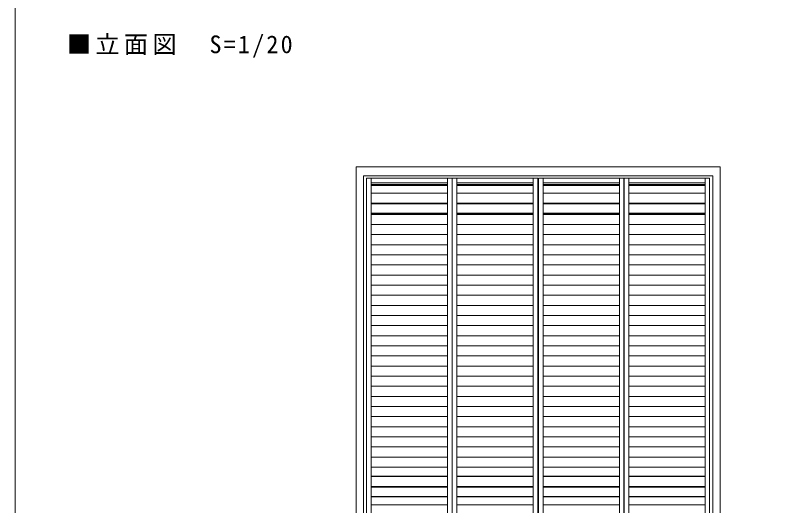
# Model space of a CAD drawing. Units: millimetres on the paper, with parts at other scales. Extents: x -197 to 281, y -138 to 137.
# Drawn here: x -197.2 to -70.9, y -57 to 24.2 of the extents above; entities that cross this region are included whole.
import ezdxf

# ---------------------------------------------------------------- set-up
doc = ezdxf.new("R2010")
doc.units = ezdxf.units.MM
for name, color, linetype, lineweight in [('0-A_文字', 7, 'Continuous', 9), ('4-4_枠', 7, 'Continuous', 9), ('F-0_補助線', 7, 'Continuous', 9)]:
    doc.layers.add(name, color=color, linetype=linetype, lineweight=lineweight)
doc.styles.add('ＭＳ ゴシック', font='')
doc.styles.get('ＭＳ ゴシック').set_extended_font_data('MS Gothic')

msp = doc.modelspace()

# ---------------------------------------------------------------- linework, layer by layer
at = {"layer": '4-4_枠', "color": 3}
for p, q in [((-140.776, -0.875), (-80.576, -0.875)), ((-140.776, -102.325), (-140.776, -0.875)), ((-80.576, -102.325), (-80.576, -0.875)), ((-139.576, -2.375), (-81.776, -2.375)), ((-139.576, -102.325), (-139.576, -2.375)), ((-81.776, -102.325), (-81.776, -2.375))]:
    msp.add_line(p, q, dxfattribs=at)
at = {"layer": '4-4_枠'}
for p, q in [((-139.051, -2.75), (-139.051, -101.9)), ((-139.051, -2.75), (-124.926, -2.75)), ((-138.301, -2.75), (-138.301, -101.9)), ((-138.301, -3.5), (-125.676, -3.5)), ((-125.676, -2.75), (-125.676, -101.9)), ((-124.926, -101.9), (-124.926, -2.75)), ((-124.876, -101.9), (-124.876, -2.75)), ((-124.876, -2.75), (-110.751, -2.75)), ((-124.126, -2.75), (-124.126, -101.9)), ((-124.126, -3.5), (-111.501, -3.5)), ((-111.501, -2.75), (-111.501, -101.9)), ((-110.751, -2.75), (-110.751, -101.9)), ((-110.601, -2.75), (-110.601, -101.9)), ((-110.601, -2.75), (-96.476, -2.75)), ((-109.851, -2.75), (-109.851, -101.9)), ((-109.851, -3.5), (-97.226, -3.5)), ((-97.226, -2.75), (-97.226, -101.9)), ((-96.476, -101.9), (-96.476, -2.75)), ((-96.426, -101.9), (-96.426, -2.75)), ((-96.426, -2.75), (-82.301, -2.75)), ((-95.676, -2.75), (-95.676, -101.9)), ((-95.676, -3.5), (-83.051, -3.5)), ((-83.051, -2.75), (-83.051, -101.9)), ((-82.301, -2.75), (-82.301, -101.9)), ((-138.301, -3.792), (-125.676, -3.792)), ((-138.301, -3.864), (-125.676, -3.864)), ((-138.301, -3.933), (-125.676, -3.933)), ((-124.126, -3.792), (-111.501, -3.792)), ((-124.126, -3.864), (-111.501, -3.864)), ((-124.126, -3.933), (-111.501, -3.933)), ((-109.851, -3.792), (-97.226, -3.792)), ((-109.851, -3.864), (-97.226, -3.864)), ((-109.851, -3.933), (-97.226, -3.933)), ((-95.676, -3.792), (-83.051, -3.792)), ((-95.676, -3.864), (-83.051, -3.864)), ((-95.676, -3.933), (-83.051, -3.933)), ((-138.301, -5.207), (-125.676, -5.207)), ((-138.301, -5.239), (-125.676, -5.239)), ((-124.126, -5.207), (-111.501, -5.207)), ((-124.126, -5.239), (-111.501, -5.239)), ((-109.851, -5.207), (-97.226, -5.207)), ((-109.851, -5.239), (-97.226, -5.239)), ((-95.676, -5.207), (-83.051, -5.207)), ((-95.676, -5.239), (-83.051, -5.239)), ((-138.301, -6.882), (-125.676, -6.882)), ((-138.301, -6.914), (-125.676, -6.914)), ((-138.301, -7.007), (-125.676, -7.007)), ((-124.126, -6.882), (-111.501, -6.882)), ((-124.126, -6.914), (-111.501, -6.914)), ((-124.126, -7.007), (-111.501, -7.007)), ((-109.851, -6.882), (-97.226, -6.882)), ((-109.851, -6.914), (-97.226, -6.914)), ((-109.851, -7.007), (-97.226, -7.007)), ((-95.676, -6.882), (-83.051, -6.882)), ((-95.676, -6.914), (-83.051, -6.914)), ((-95.676, -7.007), (-83.051, -7.007)), ((-138.301, -8.557), (-125.676, -8.557)), ((-138.301, -8.589), (-125.676, -8.589)), ((-138.301, -8.728), (-125.676, -8.728)), ((-124.126, -8.557), (-111.501, -8.557)), ((-124.126, -8.589), (-111.501, -8.589)), ((-124.126, -8.728), (-111.501, -8.728)), ((-109.851, -8.557), (-97.226, -8.557)), ((-109.851, -8.589), (-97.226, -8.589)), ((-109.851, -8.728), (-97.226, -8.728)), ((-95.676, -8.557), (-83.051, -8.557)), ((-95.676, -8.589), (-83.051, -8.589)), ((-95.676, -8.728), (-83.051, -8.728)), ((-138.301, -10.404), (-125.676, -10.404)), ((-124.126, -10.404), (-111.501, -10.404)), ((-109.851, -10.404), (-97.226, -10.404)), ((-95.676, -10.404), (-83.051, -10.404)), ((-138.301, -12.079), (-125.676, -12.079)), ((-124.126, -12.079), (-111.501, -12.079)), ((-109.851, -12.079), (-97.226, -12.079)), ((-95.676, -12.079), (-83.051, -12.079)), ((-138.301, -13.755), (-125.676, -13.755)), ((-124.126, -13.755), (-111.501, -13.755)), ((-109.851, -13.755), (-97.226, -13.755)), ((-95.676, -13.755), (-83.051, -13.755)), ((-138.301, -15.43), (-125.676, -15.43)), ((-124.126, -15.43), (-111.501, -15.43)), ((-109.851, -15.43), (-97.226, -15.43)), ((-95.676, -15.43), (-83.051, -15.43)), ((-138.301, -17.106), (-125.676, -17.106)), ((-124.126, -17.106), (-111.501, -17.106)), ((-109.851, -17.106), (-97.226, -17.106)), ((-95.676, -17.106), (-83.051, -17.106)), ((-138.301, -18.781), (-125.676, -18.781)), ((-124.126, -18.781), (-111.501, -18.781)), ((-109.851, -18.781), (-97.226, -18.781)), ((-95.676, -18.781), (-83.051, -18.781)), ((-138.301, -20.457), (-125.676, -20.457)), ((-124.126, -20.457), (-111.501, -20.457)), ((-109.851, -20.457), (-97.226, -20.457)), ((-95.676, -20.457), (-83.051, -20.457)), ((-138.301, -22.132), (-125.676, -22.132)), ((-124.126, -22.132), (-111.501, -22.132)), ((-109.851, -22.132), (-97.226, -22.132)), ((-95.676, -22.132), (-83.051, -22.132)), ((-138.301, -23.807), (-125.676, -23.807)), ((-124.126, -23.807), (-111.501, -23.807)), ((-109.851, -23.807), (-97.226, -23.807)), ((-95.676, -23.807), (-83.051, -23.807)), ((-138.301, -25.483), (-125.676, -25.483)), ((-124.126, -25.483), (-111.501, -25.483)), ((-109.851, -25.483), (-97.226, -25.483)), ((-95.676, -25.483), (-83.051, -25.483)), ((-138.301, -27.158), (-125.676, -27.158)), ((-124.126, -27.158), (-111.501, -27.158)), ((-109.851, -27.158), (-97.226, -27.158)), ((-95.676, -27.158), (-83.051, -27.158)), ((-138.301, -28.834), (-125.676, -28.834)), ((-124.126, -28.834), (-111.501, -28.834)), ((-109.851, -28.834), (-97.226, -28.834)), ((-95.676, -28.834), (-83.051, -28.834)), ((-138.301, -30.509), (-125.676, -30.509)), ((-124.126, -30.509), (-111.501, -30.509)), ((-109.851, -30.509), (-97.226, -30.509)), ((-95.676, -30.509), (-83.051, -30.509)), ((-138.301, -32.185), (-125.676, -32.185)), ((-124.126, -32.185), (-111.501, -32.185)), ((-109.851, -32.185), (-97.226, -32.185)), ((-95.676, -32.185), (-83.051, -32.185)), ((-138.301, -33.86), (-125.676, -33.86)), ((-124.126, -33.86), (-111.501, -33.86)), ((-109.851, -33.86), (-97.226, -33.86)), ((-95.676, -33.86), (-83.051, -33.86)), ((-138.301, -35.536), (-125.676, -35.536)), ((-124.126, -35.536), (-111.501, -35.536)), ((-109.851, -35.536), (-97.226, -35.536)), ((-95.676, -35.536), (-83.051, -35.536)), ((-138.301, -37.211), (-125.676, -37.211)), ((-124.126, -37.211), (-111.501, -37.211)), ((-109.851, -37.211), (-97.226, -37.211)), ((-95.676, -37.211), (-83.051, -37.211)), ((-138.301, -38.886), (-125.676, -38.886)), ((-124.126, -38.886), (-111.501, -38.886)), ((-109.851, -38.886), (-97.226, -38.886)), ((-95.676, -38.886), (-83.051, -38.886)), ((-138.301, -40.562), (-125.676, -40.562)), ((-124.126, -40.562), (-111.501, -40.562)), ((-109.851, -40.562), (-97.226, -40.562)), ((-95.676, -40.562), (-83.051, -40.562)), ((-138.301, -42.237), (-125.676, -42.237)), ((-124.126, -42.237), (-111.501, -42.237)), ((-109.851, -42.237), (-97.226, -42.237)), ((-95.676, -42.237), (-83.051, -42.237)), ((-138.301, -43.913), (-125.676, -43.913)), ((-124.126, -43.913), (-111.501, -43.913)), ((-109.851, -43.913), (-97.226, -43.913)), ((-95.676, -43.913), (-83.051, -43.913)), ((-138.301, -45.588), (-125.676, -45.588)), ((-124.126, -45.588), (-111.501, -45.588)), ((-109.851, -45.588), (-97.226, -45.588)), ((-95.676, -45.588), (-83.051, -45.588)), ((-138.301, -47.264), (-125.676, -47.264)), ((-124.126, -47.264), (-111.501, -47.264)), ((-109.851, -47.264), (-97.226, -47.264)), ((-95.676, -47.264), (-83.051, -47.264)), ((-138.301, -48.939), (-125.676, -48.939)), ((-124.126, -48.939), (-111.501, -48.939)), ((-109.851, -48.939), (-97.226, -48.939)), ((-95.676, -48.939), (-83.051, -48.939)), ((-138.301, -50.615), (-125.676, -50.615)), ((-124.126, -50.615), (-111.501, -50.615)), ((-109.851, -50.615), (-97.226, -50.615)), ((-95.676, -50.615), (-83.051, -50.615)), ((-138.301, -52.107), (-125.676, -52.107)), ((-138.301, -52.148), (-125.676, -52.148)), ((-124.126, -52.107), (-111.501, -52.107)), ((-124.126, -52.148), (-111.501, -52.148)), ((-109.851, -52.107), (-97.226, -52.107)), ((-109.851, -52.148), (-97.226, -52.148)), ((-95.676, -52.107), (-83.051, -52.107)), ((-95.676, -52.148), (-83.051, -52.148)), ((-138.301, -53.791), (-125.676, -53.791)), ((-138.301, -53.823), (-125.676, -53.823)), ((-138.301, -53.917), (-125.676, -53.917)), ((-124.126, -53.791), (-111.501, -53.791)), ((-124.126, -53.823), (-111.501, -53.823)), ((-124.126, -53.917), (-111.501, -53.917)), ((-109.851, -53.791), (-97.226, -53.791)), ((-109.851, -53.823), (-97.226, -53.823)), ((-109.851, -53.917), (-97.226, -53.917)), ((-95.676, -53.791), (-83.051, -53.791)), ((-95.676, -53.823), (-83.051, -53.823)), ((-95.676, -53.917), (-83.051, -53.917)), ((-138.301, -55.466), (-125.676, -55.466)), ((-138.301, -55.498), (-125.676, -55.498)), ((-124.126, -55.466), (-111.501, -55.466)), ((-124.126, -55.498), (-111.501, -55.498)), ((-109.851, -55.466), (-97.226, -55.466)), ((-109.851, -55.498), (-97.226, -55.498)), ((-95.676, -55.466), (-83.051, -55.466)), ((-95.676, -55.498), (-83.051, -55.498)), ((-138.301, -56.828), (-125.676, -56.828)), ((-124.126, -56.828), (-111.501, -56.828)), ((-109.851, -56.828), (-97.226, -56.828)), ((-95.676, -56.828), (-83.051, -56.828))]:
    msp.add_line(p, q, dxfattribs=at)
at = {"layer": 'F-0_補助線', "color": 3, "lineweight": 18}
msp.add_lwpolyline([(-197.2, 137), (197.8, 137), (197.8, -138), (-197.2, -138)], close=True, dxfattribs=at)

# ---------------------------------------------------------------- texts
at = {"layer": '0-A_文字', "insert": (-188.667, 17.25), "char_height": 2.933, "attachment_point": 7, "style": 'ＭＳ ゴシック'}
msp.add_mtext('\\T1.18;■立面図\u3000S=1/20', dxfattribs=at)

doc.saveas('drawing.dxf')
